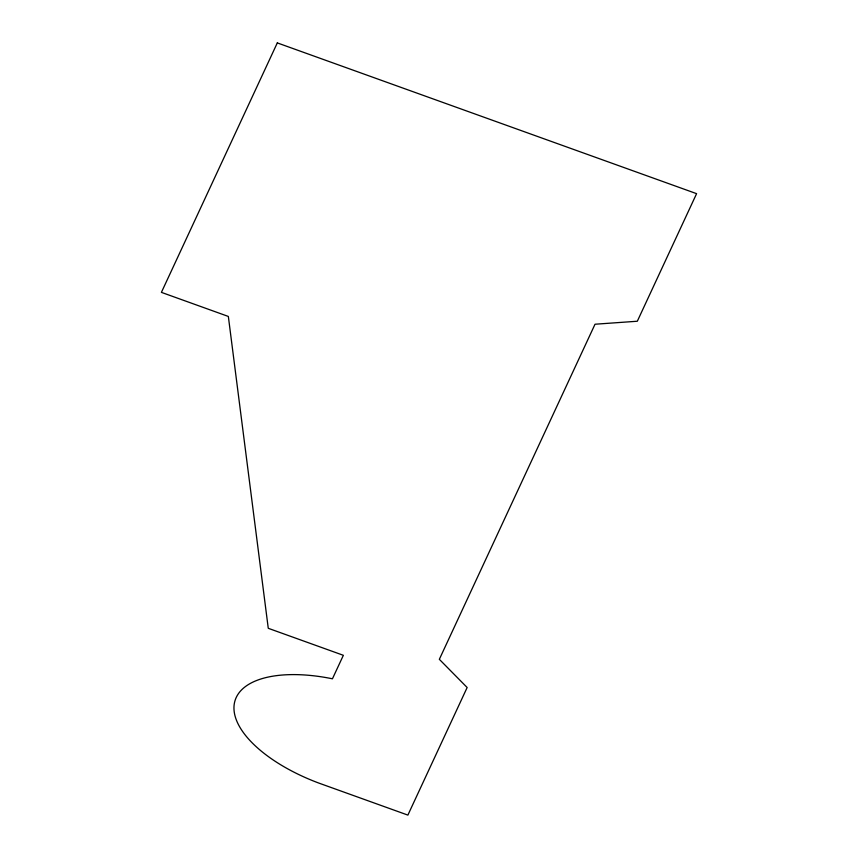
<?xml version="1.0" encoding="UTF-8"?>
<svg xmlns="http://www.w3.org/2000/svg" width="858" height="858" viewBox="0 0 858 858"><rect width="100%" height="100%" fill="white"/><g stroke="black" fill="none" stroke-linecap="round" stroke-linejoin="round"><path stroke-width="1.29" d="M277.306 42.9L161.411 292.364L228.346 316.441L268.264 628.303L343.361 655.308L332.443 678.796A114.607 52.563 18.4 0 0 234.17 704.611A114.607 52.563 18.4 0 0 318.897 783.107L407.882 815.1L467.149 687.515L439.339 659.319L595.023 324.227L637.322 321.235L696.589 193.661L277.306 42.9"/></g></svg>
